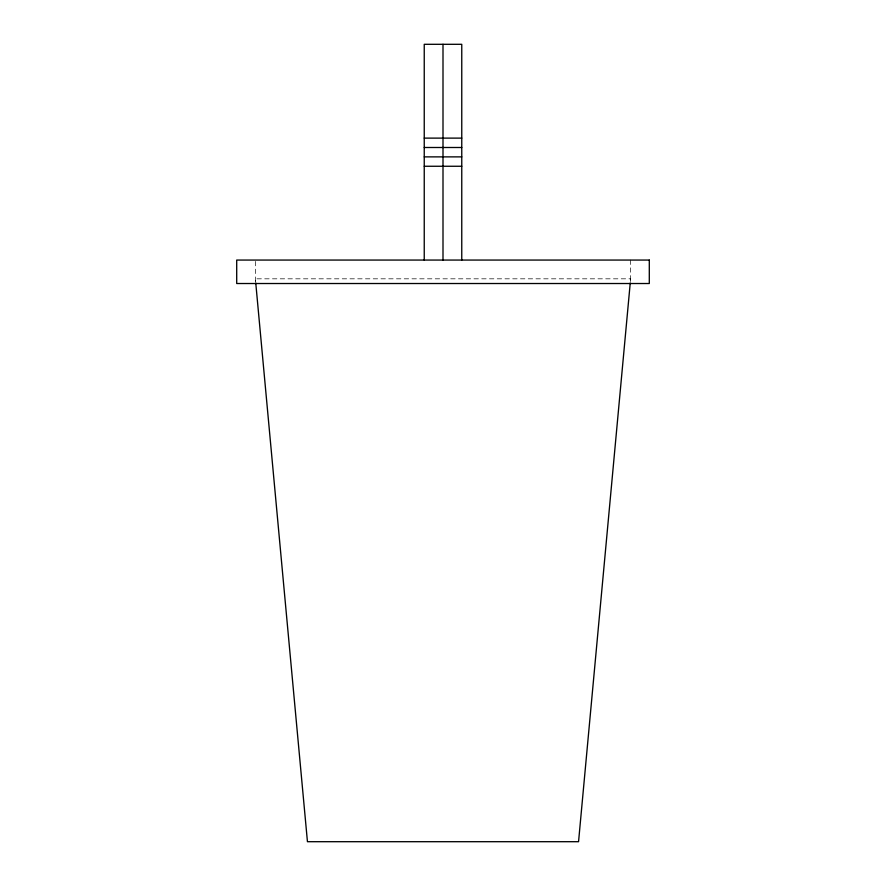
<?xml version="1.0" encoding="UTF-8"?>
<svg xmlns="http://www.w3.org/2000/svg" width="886" height="886" viewBox="0 0 886 886"><rect width="100%" height="100%" fill="white"/><g stroke="black" fill="none" stroke-linecap="round" stroke-linejoin="round"><path stroke-width="0.66" stroke-dasharray="4.43 3.32" d="M630.367 281.582L630.622 278.824L255.378 278.824L255.633 281.582M630.622 260.063L630.622 281.172M255.378 261.403L255.378 283.52"/><path stroke-width="1.33" d="M630.245 282.955L578.558 841.7L307.442 841.7L255.755 282.955M424.239 138.116L461.761 138.116M424.239 147.497L461.761 147.497M424.239 156.877L461.761 156.877M424.239 166.258L461.761 166.258M461.761 260.063L461.761 44.3L424.239 44.3L424.239 260.063M443 44.3L443 260.063M649.294 260.063L236.706 260.063L236.706 283.52L649.294 283.52L649.294 260.063"/></g></svg>
